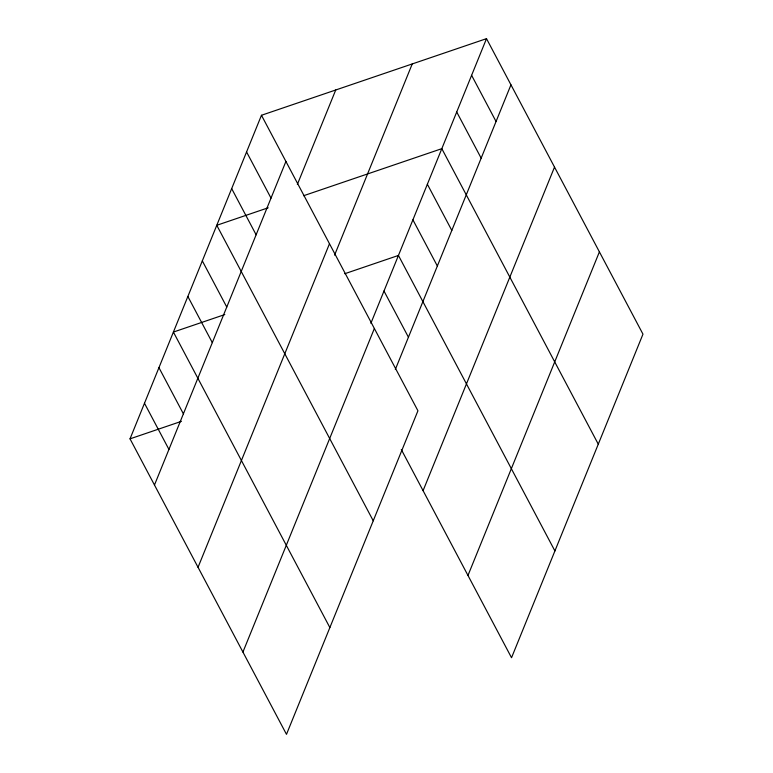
<?xml version="1.0" encoding="UTF-8"?>
<svg xmlns="http://www.w3.org/2000/svg" width="773" height="773" viewBox="0 0 773 773"><rect width="100%" height="100%" fill="white"/><g stroke="black" fill="none" stroke-linecap="round" stroke-linejoin="round"><path stroke-width="1.16" d="M261.467 115.274L417.932 410.782L286.493 734.35L130.028 438.842L261.467 115.274L486.507 38.65L642.972 334.158L511.533 657.726L401.303 449.528M154.474 485.019L285.913 161.451M297.363 184.447L335.733 89.987M198.043 567.295L329.482 243.727M334.574 255.148L412.241 63.937M370.885 323.288L486.507 38.65M242.925 652.074L374.364 328.496M395.332 369.465L510.953 84.827M423.082 490.671L554.521 167.103M467.974 575.45L599.404 251.872M268.192 207.782L216.778 225.291L373.243 520.799M303.605 195.724L441.818 148.667L598.283 444.175M224.817 314.563L173.403 332.061L329.868 627.57M344.748 273.729L398.443 255.438L554.908 550.946M130.028 438.842L181.442 421.333M471.607 75.319L496.053 121.496M456.717 111.988L481.164 158.165M427.363 184.254L451.809 230.431M412.908 219.851L437.354 266.018M383.988 291.034L408.434 337.212M246.568 151.943L271.014 198.12M231.678 188.612L256.124 234.789M202.323 260.878L226.769 307.055M187.858 296.474L212.304 342.642M158.948 367.658L183.394 413.835M144.483 403.255L168.939 449.422"/></g></svg>
